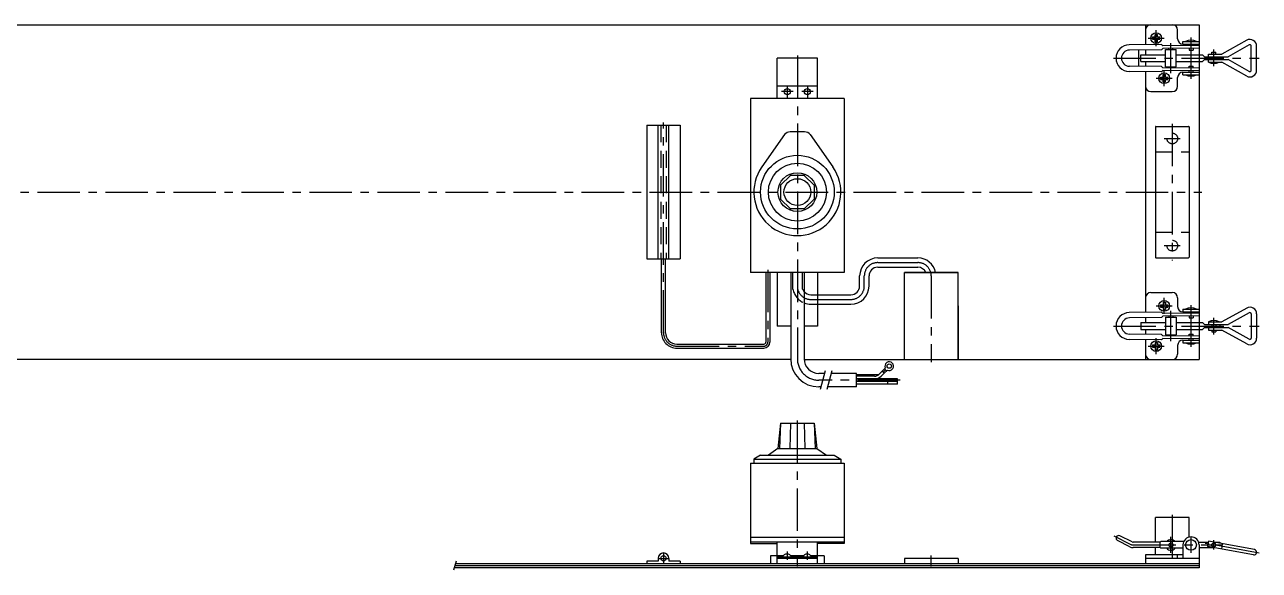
# Model space of a CAD drawing. Extents: x -19 to 1825, y -298 to 125.
# Drawn here: x 903 to 1825, y -282 to 125 of the extents above; entities that cross this region are included whole.
import ezdxf

# ---------------------------------------------------------------- set-up
doc = ezdxf.new("R2010")
doc.units = 0
doc.linetypes.add('CENTER', pattern=[50.8, 31.75, -6.35, 6.35, -6.35])
doc.linetypes.add('DASHED', pattern=[19.05, 12.7, -6.35])
doc.layers.get('0').update_dxf_attribs({"linetype": 'CONTINUOUS'})
doc.layers.add('CENTER', color=1, linetype='CONTINUOUS')

msp = doc.modelspace()

# ---------------------------------------------------------------- linework, layer by layer
at = {"color": 7, "linetype": 'CONTINUOUS'}
for p, q in [((0, 125), (1780, 125)), ((1740, 125), (1740, 110.12)), ((1744, 125), (1760, 125)), ((1764, 114.5), (1764, 121)), ((1780, 125), (1780, 102.5)), ((1780, 125), (1780, 102.5)), ((1780, 125), (1780, -125)), ((1745.3, 114.1), (1745.3, 115.9)), ((1745.3, 115.9), (1747.1, 115.9)), ((1745.3, 114.1), (1747.1, 114.1)), ((1747.1, 117.7), (1748.9, 117.7)), ((1747.1, 115.9), (1747.1, 117.7)), ((1747.1, 112.3), (1747.1, 114.1)), ((1747.1, 112.3), (1748.9, 112.3)), ((1748.9, 115.9), (1748.9, 117.7)), ((1748.9, 115.9), (1750.7, 115.9)), ((1748.9, 112.3), (1748.9, 114.1)), ((1748.9, 114.1), (1750.7, 114.1)), ((1750.7, 114.1), (1750.7, 115.9)), ((1768, 112.5), (1780, 112.5)), ((1768, 110.5), (1768, 112.5)), ((1815.56, 113.35), (1797, 103)), ((1752, 110.23), (1727.9, 110)), ((1752, 106.23), (1727.94, 106)), ((1735, 93.93), (1735, 106.07)), ((1736.4, 102.5), (1755, 102.5)), ((1736.4, 97.5), (1736.4, 102.5)), ((1740, 106.12), (1740, 102.5)), ((1740, 106.12), (1740, 102.5)), ((1752, 110.23), (1752.99, 109.24)), ((1752, 106.23), (1753.01, 107.24)), ((1780.01, 109.5), (1752.99, 109.24)), ((1780.03, 107.5), (1753.01, 107.24)), ((1755, 93.5), (1755, 106.5)), ((1755, 106.5), (1763, 106.5)), ((1757.5, 106.5), (1757.5, 107.28)), ((1760.5, 106.5), (1760.5, 107.31)), ((1763, 93.5), (1763, 106.5)), ((1763, 102.5), (1782.5, 102.5)), ((1768, 110.5), (1780, 110.5)), ((1772.5, 110.5), (1772.5, 109.43)), ((1772.5, 107.43), (1772.5, 106)), ((1772.5, 106), (1775.5, 106)), ((1775.5, 110.5), (1775.5, 109.46)), ((1775.5, 107.46), (1775.5, 106)), ((1784, 101), (1782.5, 102.5)), ((1787, 103), (1797, 103)), ((1787, 101), (1787, 103)), ((1789.5, 104.46), (1792.5, 104.46)), ((1789.5, 103.03), (1789.5, 104.46)), ((1792.5, 103), (1792.5, 104.46)), ((1817.51, 109.86), (1801.63, 101)), ((1819, 91.01), (1819, 108.99)), ((1823, 91.01), (1823, 108.99)), ((1495, 100), (1465, 100)), ((1465, 70), (1465, 100)), ((1495, 70), (1495, 100)), ((1752, 93.77), (1727.94, 94)), ((1736.4, 97.5), (1755, 97.5)), ((1740, 97.5), (1740, 93.88)), ((1740, 97.5), (1740, 93.88)), ((1752, 93.77), (1753.01, 92.76)), ((1780.03, 92.5), (1753.01, 92.76)), ((1755, 93.5), (1763, 93.5)), ((1757.5, 92.72), (1757.5, 93.5)), ((1760.5, 92.69), (1760.5, 93.5)), ((1763, 97.5), (1782.5, 97.5)), ((1772.5, 92.57), (1772.5, 94)), ((1772.5, 94), (1775.5, 94)), ((1775.5, 92.54), (1775.5, 94)), ((1784, 99), (1782.5, 97.5)), ((1784, 101), (1801.63, 101)), ((1784, 99), (1801.63, 99)), ((1787, 97), (1787, 99)), ((1787, 97), (1797, 97)), ((1789.5, 99), (1789.5, 101)), ((1792.5, 99), (1792.5, 101)), ((1795.5, 99), (1795.5, 101)), ((1815.56, 86.65), (1797, 97)), ((1817.51, 90.14), (1801.63, 99)), ((1752, 89.77), (1727.9, 90)), ((1740, 89.88), (1740, 79)), ((1751.3, 85.9), (1753.1, 85.9)), ((1751.3, 84.1), (1751.3, 85.9)), ((1751.3, 84.1), (1753.1, 84.1)), ((1752, 89.77), (1752.99, 90.76)), ((1780.01, 90.5), (1752.99, 90.76)), ((1753.1, 87.7), (1754.9, 87.7)), ((1753.1, 85.9), (1753.1, 87.7)), ((1753.1, 82.3), (1753.1, 84.1)), ((1754.9, 85.9), (1754.9, 87.7)), ((1754.9, 85.9), (1756.7, 85.9)), ((1754.9, 84.1), (1756.7, 84.1)), ((1754.9, 82.3), (1754.9, 84.1)), ((1756.7, 84.1), (1756.7, 85.9)), ((1764, 79), (1764, 85.5)), ((1768, 87.5), (1768, 89.5)), ((1768, 89.5), (1780, 89.5)), ((1768, 87.5), (1780, 87.5)), ((1772.5, 89.5), (1772.5, 90.57)), ((1775.5, 89.5), (1775.5, 90.54)), ((1495, 79), (1465, 79)), ((1740, 79), (1740, -89.88)), ((1744, 75), (1760, 75)), ((1753.1, 82.3), (1754.9, 82.3)), ((1515, 70), (1445, 70)), ((1445, 70), (1445, -60)), ((1515, 70), (1515, -60)), ((1367.5, 49.9), (1392.5, 49.9)), ((1367.5, 49.9), (1367.5, -49.9)), ((1376, -49.9), (1376, 49.9)), ((1384, -49.9), (1384, 49.9)), ((1392.5, 49.9), (1392.5, -49.9)), ((1747.5, 48.7), (1747.5, -48.7)), ((1747.8, 49), (1772.2, 49)), ((1772.5, 48.7), (1772.5, -48.7)), ((1470.51, 42.89), (1453.46, 18.75)), ((1485.41, 45), (1474.59, 45)), ((1489.49, 42.89), (1506.54, 18.75)), ((1467.5, 5.18), (1474.82, 12.5)), ((1474.82, 12.5), (1474.45, 13.4)), ((1485.18, 12.5), (1474.82, 12.5)), ((1485.18, 12.5), (1485.55, 13.4)), ((1492.5, 5.18), (1485.18, 12.5)), ((1467.5, 5.18), (1466.6, 5.55)), ((1467.5, 5.18), (1467.5, -5.18)), ((1492.5, 5.18), (1493.4, 5.55)), ((1492.5, 5.18), (1492.5, -5.18)), ((1466.6, -5.55), (1467.5, -5.18)), ((1467.5, -5.18), (1474.82, -12.5)), ((1492.5, -5.18), (1485.18, -12.5)), ((1493.4, -5.55), (1492.5, -5.18)), ((1474.45, -13.4), (1474.82, -12.5)), ((1485.18, -12.5), (1474.82, -12.5)), ((1485.55, -13.4), (1485.18, -12.5)), ((1367.5, -49.9), (1392.5, -49.9)), ((1378.5, -105), (1378.5, -49.9)), ((1381.5, -105), (1381.5, -49.9)), ((1540, -49.16), (1570, -49.16)), ((1747.8, -49), (1772.2, -49)), ((1515, -60), (1445, -60)), ((1456.5, -60), (1456.5, -112)), ((1459.5, -60), (1459.5, -112)), ((1465, -60), (1465, -100)), ((1475, -60), (1475, -124.46)), ((1485, -60), (1485, -124.46)), ((1495, -60), (1495, -100)), ((1526.5, -70.16), (1526.5, -62.66)), ((1533.5, -70.16), (1533.5, -62.66)), ((1540, -56.16), (1570, -56.16)), ((1560, -124.9), (1560, -60)), ((1600, -60), (1560, -60)), ((1560, -60), (1600, -60)), ((1600, -124.9), (1600, -60)), ((1490, -76.66), (1520, -76.66)), ((1744, -75), (1760, -75)), ((1753.1, -82.3), (1754.9, -82.3)), ((1753.1, -82.3), (1753.1, -84.1)), ((1754.9, -82.3), (1754.9, -84.1)), ((1764, -79), (1764, -85.5)), ((1490, -83.66), (1520, -83.66)), ((1600, -85), (1600, -125)), ((1752, -89.77), (1727.9, -90)), ((1751.3, -84.1), (1751.3, -85.9)), ((1751.3, -84.1), (1753.1, -84.1)), ((1751.3, -85.9), (1753.1, -85.9)), ((1752, -89.77), (1752.99, -90.76)), ((1780.01, -90.5), (1752.99, -90.76)), ((1753.1, -85.9), (1753.1, -87.7)), ((1753.1, -87.7), (1754.9, -87.7)), ((1754.9, -84.1), (1756.7, -84.1)), ((1754.9, -85.9), (1756.7, -85.9)), ((1754.9, -85.9), (1754.9, -87.7)), ((1756.7, -84.1), (1756.7, -85.9)), ((1768, -87.5), (1780, -87.5)), ((1768, -87.5), (1768, -89.5)), ((1768, -89.5), (1780, -89.5)), ((1772.5, -89.5), (1772.5, -90.57)), ((1775.5, -89.5), (1775.5, -90.54)), ((1815.56, -86.65), (1797, -97)), ((1817.51, -90.14), (1801.63, -99)), ((1819, -91.01), (1819, -108.99)), ((1823, -91.01), (1823, -108.99)), ((1475, -100), (1465, -100)), ((1495, -100), (1485, -100)), ((1752, -93.77), (1727.94, -94)), ((1736.4, -97.5), (1755, -97.5)), ((1736.4, -97.5), (1736.4, -102.5)), ((1740, -93.88), (1740, -97.5)), ((1740, -93.88), (1740, -97.5)), ((1752, -93.77), (1753.01, -92.76)), ((1780.03, -92.5), (1753.01, -92.76)), ((1755, -93.5), (1755, -106.5)), ((1755, -93.5), (1763, -93.5)), ((1757.5, -92.72), (1757.5, -93.5)), ((1760.5, -92.69), (1760.5, -93.5)), ((1763, -93.5), (1763, -106.5)), ((1763, -97.5), (1782.5, -97.5)), ((1772.5, -92.57), (1772.5, -94)), ((1772.5, -94), (1775.5, -94)), ((1775.5, -92.54), (1775.5, -94)), ((1784, -99), (1782.5, -97.5)), ((1784, -101), (1782.5, -102.5)), ((1784, -99), (1801.63, -99)), ((1784, -101), (1801.63, -101)), ((1787, -97), (1797, -97)), ((1787, -97), (1787, -99)), ((1787, -101), (1787, -103)), ((1789.5, -99), (1789.5, -101)), ((1792.5, -99), (1792.5, -101)), ((1795.5, -99), (1795.5, -101)), ((1817.51, -109.86), (1801.63, -101)), ((1752, -110.23), (1727.9, -110)), ((1752, -106.23), (1727.94, -106)), ((1736.4, -102.5), (1755, -102.5)), ((1740, -102.5), (1740, -106.12)), ((1740, -102.5), (1740, -106.12)), ((1740, -110.12), (1740, -125)), ((1752, -106.23), (1753.01, -107.24)), ((1752, -110.23), (1752.99, -109.24)), ((1780.01, -109.5), (1752.99, -109.24)), ((1780.03, -107.5), (1753.01, -107.24)), ((1755, -106.5), (1763, -106.5)), ((1757.5, -106.5), (1757.5, -107.28)), ((1760.5, -106.5), (1760.5, -107.31)), ((1763, -102.5), (1782.5, -102.5)), ((1768, -110.5), (1780, -110.5)), ((1768, -110.5), (1768, -112.5)), ((1772.5, -106), (1775.5, -106)), ((1772.5, -107.43), (1772.5, -106)), ((1772.5, -110.5), (1772.5, -109.43)), ((1775.5, -107.46), (1775.5, -106)), ((1775.5, -110.5), (1775.5, -109.46)), ((1780, -102.5), (1780, -124.9)), ((1780, -102.5), (1780, -125)), ((1787, -103), (1797, -103)), ((1789.5, -103.03), (1789.5, -104.46)), ((1789.5, -104.46), (1792.5, -104.46)), ((1792.5, -103), (1792.5, -104.46)), ((1815.56, -113.35), (1797, -103)), ((1390, -113.5), (1455.05, -113.5)), ((1390, -116.5), (1455.05, -116.5)), ((1745.3, -114.1), (1747.1, -114.1)), ((1745.3, -114.1), (1745.3, -115.9)), ((1745.3, -115.9), (1747.1, -115.9)), ((1747.1, -112.3), (1747.1, -114.1)), ((1747.1, -112.3), (1748.9, -112.3)), ((1747.1, -115.9), (1747.1, -117.7)), ((1747.1, -117.7), (1748.9, -117.7)), ((1748.9, -112.3), (1748.9, -114.1)), ((1748.9, -114.1), (1750.7, -114.1)), ((1748.9, -115.9), (1750.7, -115.9)), ((1748.9, -115.9), (1748.9, -117.7)), ((1750.7, -114.1), (1750.7, -115.9)), ((1764, -114.5), (1764, -121)), ((1768, -112.5), (1780, -112.5)), ((1475.01, -125), (0, -125)), ((1485.01, -125), (1780, -125)), ((1744, -125), (1760, -125)), ((1500.15, -135.46), (1496, -135.46)), ((1524.16, -135.46), (1505.15, -135.46)), ((1524.16, -145.46), (1524.16, -135.46)), ((1540.6, -136.47), (1524.16, -136.47)), ((1537.61, -137.46), (1524.16, -137.46)), ((1541.15, -136), (1543.45, -133.69)), ((1542.56, -137.41), (1544.87, -135.1)), ((1543.4, -133.63), (1545.66, -131.37)), ((1543.4, -133.63), (1544.93, -135.16)), ((1544.16, -134.4), (1545.89, -132.67)), ((1544.93, -135.16), (1547.19, -132.9)), ((1545.15, -131.88), (1546.68, -133.41)), ((1497.47, -145.46), (1496, -145.46)), ((1524.16, -145.46), (1502.47, -145.46)), ((1554.68, -139.46), (1524.16, -139.46)), ((1554.68, -141.46), (1524.16, -141.46)), ((1554.68, -143.46), (1524.16, -143.46)), ((1547.45, -143.46), (1547.45, -139.46)), ((1554.68, -143.46), (1554.68, -139.46)), ((1467.5, -172.5), (1465.5, -191.5)), ((1467.5, -172.5), (1466.6, -191.5)), ((1467.5, -172.5), (1492.5, -172.5)), ((1474.82, -172.5), (1474.45, -191.5)), ((1485.18, -172.5), (1485.55, -191.5)), ((1492.5, -172.5), (1494.5, -191.5)), ((1492.5, -172.5), (1493.4, -191.5)), ((1465.5, -191.5), (1458.36, -196.5)), ((1465.5, -191.5), (1494.5, -191.5)), ((1494.5, -191.5), (1501.64, -196.5)), ((1445, -202.5), (1515, -202.5)), ((1445, -202.5), (1445, -262.5)), ((1452.5, -196.5), (1447.5, -199.5)), ((1447.5, -199.5), (1512.5, -199.5)), ((1447.5, -199.5), (1447.5, -202.5)), ((1452.5, -196.5), (1507.5, -196.5)), ((1507.5, -196.5), (1512.5, -199.5)), ((1512.5, -199.5), (1512.5, -202.5)), ((1515, -202.5), (1515, -262.5)), ((1772.5, -243), (1747.5, -243)), ((1747.5, -261.5), (1747.5, -243)), ((1772.5, -257.69), (1772.5, -243)), ((1515, -258), (1445, -258)), ((1730.01, -261.29), (1720.9, -256.71)), ((1515, -261.3), (1445, -261.3)), ((1445, -261.3), (1445, -262.5)), ((1445, -262.5), (1464.77, -262.5)), ((1464.77, -261.33), (1464.77, -277.5)), ((1494.77, -261.33), (1494.77, -277.5)), ((1515, -262.5), (1494.77, -262.5)), ((1728.21, -264.86), (1719.1, -260.29)), ((1750.9, -261.5), (1730.9, -261.5)), ((1750.9, -265.5), (1730.9, -265.5)), ((1747.5, -271), (1747.5, -265.5)), ((1750.9, -261.5), (1751.4, -261)), ((1750.9, -265.5), (1750.9, -261.5)), ((1750.9, -265.5), (1751.4, -266)), ((1768.55, -261), (1751.4, -261)), ((1768, -266), (1751.4, -266)), ((1768, -263.5), (1768, -273.5)), ((1779.66, -261.5), (1786.86, -261.5)), ((1780, -263.5), (1780, -280.5)), ((1780, -265.5), (1790.82, -265.5)), ((1787, -260.74), (1786.29, -264.68)), ((1820.64, -270.91), (1786.29, -264.68)), ((1821.36, -266.98), (1787, -260.74)), ((1791.18, -261.5), (1795.5, -261.5)), ((1795.5, -261.5), (1795.5, -262.28)), ((1797.36, -262.62), (1796.64, -266.56)), ((1376, -275.5), (1367.5, -275.5)), ((1367.5, -275.5), (1367.5, -277.5)), ((1376, -273.5), (1376, -275.5)), ((1384, -273.5), (1384, -275.5)), ((1392.5, -275.5), (1384, -275.5)), ((1392.5, -275.5), (1392.5, -277.5)), ((1460, -271.67), (1460, -277.5)), ((1469.39, -271.67), (1460, -271.67)), ((1494.77, -272.5), (1464.77, -272.5)), ((1494.77, -273.5), (1464.77, -273.5)), ((1484.39, -271.67), (1475.15, -271.67)), ((1500, -271.67), (1490.15, -271.67)), ((1500, -271.67), (1500, -277.5)), ((1600, -273.5), (1560, -273.5)), ((1560, -273.5), (1560, -277.5)), ((1600, -273.5), (1600, -277.5)), ((1768, -271), (1740, -271)), ((1740, -271), (1740, -277.5)), ((1780, -273.5), (1740, -273.5)), ((1764, -273.5), (1764, -271)), ((1780, -280.5), (1223.77, -280.5)), ((1780, -279), (1224.17, -279)), ((1780, -277.5), (1224.57, -277.5))]:
    msp.add_line(p, q, dxfattribs=at)
at = {"color": 3, "linetype": 'DASHED'}
for p, q in [((1378, 49.9), (1378, -49.9)), ((1382, 49.9), (1382, -49.9)), ((1747.5, 30), (1772.5, 30)), ((1747.5, -30), (1772.5, -30)), ((1476.7, -72.5), (1476.7, -60)), ((1483.93, -72.5), (1483.93, -60))]:
    msp.add_line(p, q, dxfattribs=at)
at = {"color": 3, "linetype": 'CONTINUOUS'}
for p, q in [((1500.67, -133.53), (1496.95, -147.39)), ((1505.67, -133.53), (1501.95, -147.39)), ((1225.09, -275.57), (1223.25, -282.43))]:
    msp.add_line(p, q, dxfattribs=at)
at = {"color": 7, "linetype": 'CONTINUOUS'}
for centre, radius in [((1748, 115), 4), ((1754, 85), 4), ((1472.5, 75), 2.25), ((1487.5, 75), 2.25), ((1480, 0), 27.5), ((1480, 0), 21.64), ((1480, 0), 14.5), ((1480, 0), 10), ((1754, -85), 4), ((1748, -115), 4), ((1548.59, -129.97), 1.62), ((1759, -263.5), 1.5), ((1774, -263.5), 4), ((1791, -263.5), 1.5), ((1380, -273.5), 2)]:
    msp.add_circle(centre, radius, dxfattribs=at)
at = {"color": 3, "linetype": 'DASHED'}
for centre in [(1760, 40), (1760, -40)]:
    msp.add_circle(centre, 4, dxfattribs=at)
at = {"color": 7, "linetype": 'CONTINUOUS'}
for centre, radius, start, end in [((1744, 121), 4, 90, 180), ((1760, 121), 4, 0, 90), ((1768, 114.5), 4, 180, 270), ((1774, 105), 8.5, 61.92751, 118.07249), ((1818, 108.99), 5, 0, 119.14807), ((1728, 100), 10, 90.5504, 269.4496), ((1728, 100), 6, 90.5504, 269.4496), ((1818, 108.99), 1, 0, 119.14807), ((1791, 104.5), 8.5, 241.92751, 298.07249), ((1768, 85.5), 4, 90, 180), ((1774, 95), 8.5, 241.92751, 298.07249), ((1818, 91.01), 5, 240.85193, 0), ((1818, 91.01), 1, 240.85193, 0), ((1744, 79), 4, 180, 270), ((1760, 79), 4, 270, 0), ((1747.8, 48.7), 0.3, 90, 180), ((1772.2, 48.7), 0.3, 0, 90), ((1474.59, 40), 5, 90, 144.75832), ((1485.41, 40), 5, 35.24168, 90), ((1480, 0), 32.5, 144.75832, 35.24168), ((1540, -62.66), 13.5, 90, 180), ((1570, -62.66), 13.5, 11.3724, 90), ((1747.8, -48.7), 0.3, 180, 270), ((1772.2, -48.7), 0.3, 270, 0), ((1540, -62.66), 6.5, 90, 180), ((1570, -62.66), 6.5, 24.17584, 90), ((1520, -70.16), 13.5, 270, 0), ((1520, -70.16), 6.5, 270, 0), ((1490, -70.16), 6.5, 219.71514, 270), ((1490, -70.16), 13.5, 248.26154, 270), ((1744, -79), 4, 90, 180), ((1760, -79), 4, 0, 90), ((1728, -100), 10, 90.5504, 269.4496), ((1768, -85.5), 4, 180, 270), ((1774, -95), 8.5, 61.92751, 118.07249), ((1818, -91.01), 5, 0, 119.14807), ((1818, -91.01), 1, 0, 119.14807), ((1728, -100), 6, 90.5504, 269.4496), ((1791, -104.5), 8.5, 61.92751, 118.07249), ((1390, -105), 11.5, 180, 270.00016), ((1390, -105), 8.5, 180, 270.00016), ((1768, -114.5), 4, 90, 180), ((1818, -108.99), 5, 240.85193, 0), ((1818, -108.99), 1, 240.85193, 0), ((1455, -112), 1.5, 270, 0), ((1455, -112), 4.5, 270, 0), ((1774, -105), 8.5, 241.92751, 298.07249), ((1496, -124.46), 21, 180, 270), ((1496, -124.46), 11, 180, 270), ((1548.59, -129.97), 3.24, 244.47122, 205.52878), ((1744, -121), 4, 180, 270), ((1760, -121), 4, 270, 0), ((1537.61, -132.46), 5, 270, 315), ((1537.61, -132.46), 7, 270, 315), ((1720, -258.5), 2, 63.33597, 243.33597), ((1774, -263.5), 6, 0, 180), ((1730.9, -259.5), 6, 243.33597, 270), ((1730.9, -259.5), 2, 243.33597, 270), ((1759, -263.5), 4, 38.68219, 141.31781), ((1759, -263.5), 4, 218.68219, 321.31781), ((1821, -268.95), 2, 259.71179, 79.71179), ((1380, -273.5), 4, 0, 180), ((1472.27, -273.95), 3.67, 23.26835, 156.73165), ((1487.27, -273.95), 3.67, 23.26835, 156.73165)]:
    msp.add_arc(centre, radius, start, end, dxfattribs=at)
at = {"color": 3, "linetype": 'DASHED'}
for radius, start, end in [(13.5, 189.96876, 248.26154), (6.5, 201.07185, 219.71514)]:
    msp.add_arc((1490, -70.16), radius, start, end, dxfattribs=at)
at = {"layer": 'CENTER', "color": 1, "linetype": 'CENTER'}
for p, q in [((1748, 109), (1748, 121)), ((1742, 115), (1754, 115)), ((1759, 88.7), (1759, 111.3)), ((1774, 84.5), (1774, 115.5)), ((1480, 102), (1480, -124.46)), ((1791, 94), (1791, 106.46)), ((1716, 100), (1825, 100)), ((1748, 85), (1760, 85)), ((1754, 79), (1754, 91)), ((1476.75, 75), (1468.25, 75)), ((1472.5, 79.25), (1472.5, 70.75)), ((1491.75, 75), (1483.25, 75)), ((1487.5, 79.25), (1487.5, 70.75)), ((1380, -105), (1380, 51.9)), ((1760, 51), (1760, -51)), ((1754, 40), (1766, 40)), ((-2, 0), (1782, 0)), ((1754, -40), (1766, -40)), ((1540, -52.66), (1570, -52.66)), ((1458, -58), (1458, -112)), ((1530, -70.16), (1530, -62.66)), ((1580, -62.66), (1580, -127)), ((1490, -80.16), (1520, -80.16)), ((1754, -91), (1754, -79)), ((1748, -85), (1760, -85)), ((1759, -111.3), (1759, -88.7)), ((1774, -115.5), (1774, -84.5)), ((1716, -100), (1825, -100)), ((1791, -106.46), (1791, -94)), ((1748, -121), (1748, -109)), ((1389.95, -115), (1455, -115)), ((1742, -115), (1754, -115)), ((1556.68, -140.46), (1496, -140.46)), ((1479.77, -170.5), (1479.77, -279.5)), ((1760, -241), (1760, -275.5)), ((1716.43, -256.7), (1729.11, -263.07)), ((1759, -269.5), (1759, -257.5)), ((1774, -269.5), (1774, -257.5)), ((1730.9, -263.5), (1797.5, -263.5)), ((1824.94, -269.66), (1784.67, -262.35)), ((1791, -267), (1791, -260)), ((1376, -273.5), (1384, -273.5)), ((1380, -269.5), (1380, -277.5)), ((1472.27, -268.28), (1472.27, -274.5)), ((1487.27, -268.28), (1487.27, -274.5)), ((1580, -279.5), (1580, -271.5))]:
    msp.add_line(p, q, dxfattribs=at)
for centre, radius, start, end in [((1540, -62.66), 10, 90, 180), ((1570, -62.66), 10, 0, 90), ((1490, -70.16), 10, 180, 270), ((1520, -70.16), 10, 270, 0), ((1390, -105), 10, 180, 270.00016), ((1455, -112), 3, 270, 0), ((1496, -124.46), 16, 180, 270), ((1730.9, -259.5), 4, 243.33597, 270)]:
    msp.add_arc(centre, radius, start, end, dxfattribs=at)

doc.saveas('drawing.dxf')
